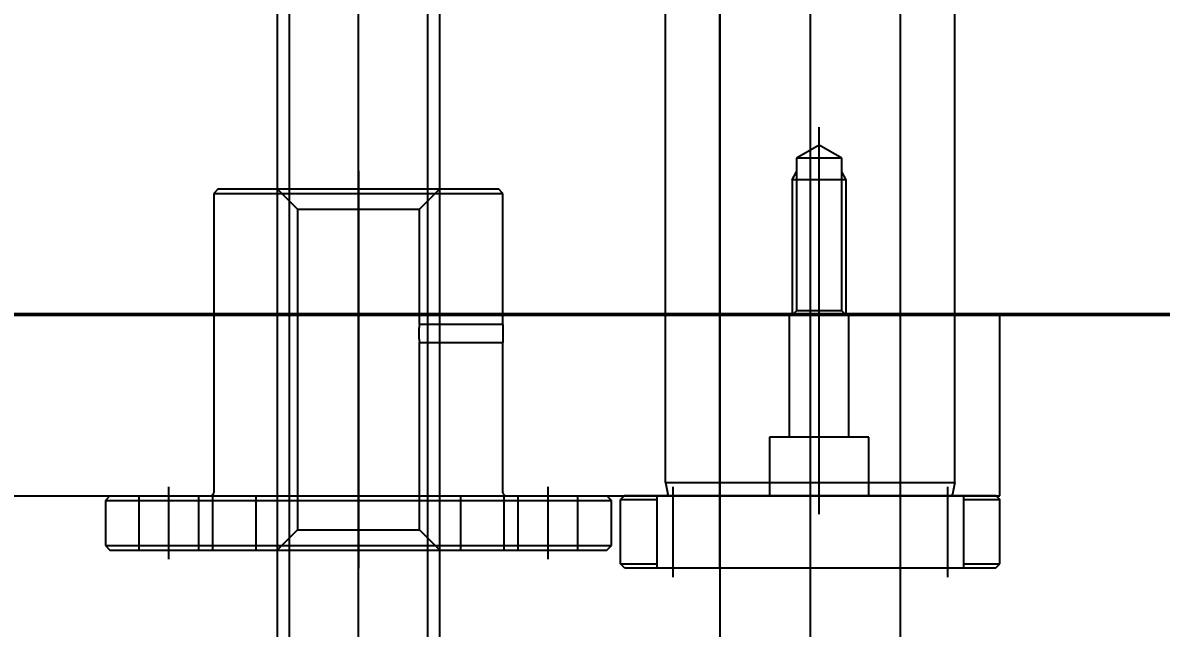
# Model space of a CAD drawing. Header units: inches. Extents: x 0 to 77285, y -118 to 40065.
# Drawn here: x 15428.5 to 15554.5, y 25587.9 to 25654.9 of the extents above; entities that cross this region are included whole.
import ezdxf

# ---------------------------------------------------------------- set-up
doc = ezdxf.new("R2010")
doc.units = ezdxf.units.IN
doc.header["$LTSCALE"] = 5
doc.header["$MEASUREMENT"] = 0
doc.layers.add('A', color=8, linetype='Continuous')
doc.styles.add('SCI', font='')
doc.styles.get('SCI').set_extended_font_data('Gulim')
doc.dimstyles.new('SCH', dxfattribs={"dimtxt": 2.5, "dimasz": 2, "dimexe": 1.25, "dimexo": 0.625, "dimtad": 1, "dimdec": 8, "dimtxsty": 'SCI', "dimcen": 2.5, "dimclrd": 4, "dimclre": 4, "dimclrt": 7, "dimadec": 8, "dimazin": 2, "dimtfac": 1, "dimtdec": 8, "dimtmove": 0, "dimatfit": 3, "dimfxl": 1, "dimarcsym": 0})

# ---------------------------------------------------------------- blocks, each defined once
blk = doc.blocks.new('A$Cc399747e')
at = {"ltscale": 3}
blk.add_line((1817.79, 903.5), (1817.79, 95.5), dxfattribs=at)
for p, q in [((1767.79, 137), (1767.79, 875)), ((1757.79, 871.5), (1757.79, 140.5)), ((1777.79, 140.5), (1777.79, 871.5)), ((1810.15, 147.5), (1810.15, 869.5)), ((1825.44, 147.5), (1825.44, 869.5)), ((1808.79, 868.15), (1808.79, 148.85)), ((1826.79, 148.85), (1826.79, 868.15)), ((1752.59, 673), (1752.59, 683)), ((1767.79, 600), (1767.79, 684)), ((1782.99, 673), (1782.99, 683)), ((1747.29, 682), (1746.79, 681.5)), ((1747.29, 682), (1788.29, 682)), ((1750.82, 674), (1750.82, 682)), ((1757.79, 682), (1757.79, 602)), ((1777.79, 682), (1777.79, 602)), ((1784.76, 674), (1784.76, 682)), ((1788.29, 682), (1788.79, 681.5)), ((1817.79, 638), (1817.79, 682)), ((1750.82, 681.5), (1746.79, 681.5)), ((1746.79, 681.5), (1746.79, 674.4)), ((1788.79, 681.5), (1784.76, 681.5)), ((1788.79, 681.5), (1788.79, 674.4)), ((1796.79, 681), (1796.79, 673)), ((1838.79, 673), (1838.79, 681)), ((1790.29, 680), (1789.79, 679.5)), ((1845.79, 679.5), (1789.79, 679.5)), ((1789.79, 679.5), (1789.79, 674.5)), ((1845.29, 680), (1790.29, 680)), ((1793.49, 680), (1793.49, 674)), ((1800.09, 680), (1800.09, 674)), ((1801.69, 674), (1801.69, 680)), ((1806.46, 680), (1806.46, 674)), ((1808.79, 680), (1811.04, 677.75)), ((1824.54, 677.75), (1826.79, 680)), ((1829.13, 674), (1829.13, 680)), ((1833.89, 680), (1833.89, 674)), ((1835.49, 674), (1835.49, 680)), ((1842.09, 674), (1842.09, 680)), ((1845.79, 679.5), (1845.29, 680)), ((1845.79, 674.5), (1845.79, 679.5)), ((1824.54, 677.75), (1811.04, 677.75)), ((1811.04, 677.75), (1811.04, 656.99)), ((1824.54, 642.25), (1824.54, 677.75)), ((1766.79, 676), (1766.79, 652)), ((1750.82, 674.4), (1746.79, 674.4)), ((1747.19, 674), (1746.79, 674.4)), ((1788.79, 674.4), (1784.76, 674.4)), ((1788.39, 674), (1788.79, 674.4)), ((1845.79, 674.5), (1789.79, 674.5)), ((1789.79, 674.5), (1790.29, 674)), ((1845.29, 674), (1845.79, 674.5)), ((2486.79, 674), (1746.79, 674)), ((1746.79, 674), (1746.79, 654)), ((1747.19, 674), (1788.39, 674)), ((1751.79, 672.51), (1752.04, 673.8)), ((1752.04, 674), (1752.04, 673.8)), ((1761.29, 674), (1761.29, 667.5)), ((1772.29, 667.5), (1772.29, 674)), ((1783.54, 674), (1783.54, 673.8)), ((1783.79, 672.51), (1783.54, 673.8)), ((1845.29, 674), (1790.29, 674)), ((1801.79, 673.6), (1801.79, 656.99)), ((1833.79, 640.5), (1833.79, 673.6)), ((1783.79, 672.51), (1751.79, 672.51)), ((1751.79, 672.51), (1751.79, 602.52)), ((1783.79, 672.51), (1783.79, 602.52)), ((1761.29, 667.5), (1772.29, 667.5)), ((1763.49, 667.5), (1763.49, 654)), ((1770.09, 667.5), (1770.09, 654)), ((1811.04, 657), (1801.79, 657)), ((1766.79, 656), (1766.79, 633.16)), ((2605.79, 654), (1657.79, 654)), ((1746.79, 654), (2486.79, 654)), ((1763.79, 654), (1764.29, 653.5)), ((1763.79, 654), (1763.79, 639)), ((1769.29, 653.5), (1769.79, 654)), ((1769.79, 639), (1769.79, 654)), ((1801.79, 655), (1801.79, 640.5)), ((1801.79, 655), (1811.04, 655)), ((1811.04, 655), (1811.04, 642.25)), ((1764.29, 653.5), (1769.29, 653.5)), ((1764.29, 653.5), (1764.29, 636.6)), ((1769.29, 636.6), (1769.29, 653.5)), ((1811.04, 642.25), (1808.79, 640)), ((1824.54, 642.25), (1811.04, 642.25)), ((1826.79, 640), (1824.54, 642.25)), ((1833.79, 640.5), (1801.79, 640.5)), ((1801.79, 640.5), (1802.29, 640)), ((1833.29, 640), (1833.79, 640.5)), ((1763.79, 639), (1764.29, 638.13)), ((1763.79, 639), (1769.79, 639)), ((1769.79, 639), (1769.29, 638.13)), ((1833.29, 640), (1802.29, 640)), ((1764.29, 636.6), (1766.79, 635.16)), ((1764.29, 636.6), (1769.29, 636.6)), ((1766.79, 635.16), (1769.29, 636.6))]:
    blk.add_line(p, q)
at = {"ltscale": 4}
blk.add_line((2102.29, 653.8), (1657.79, 653.8), dxfattribs=at)
for centre, radius, start, end in [((1801.39, 673.6), 0.4, 0, 90), ((1834.19, 673.6), 0.4, 90, 180), ((1785.82, 656), 16, 356.4167, 3.5827), ((1804.36, 656), 6.75, 351.4824, 8.5163)]:
    blk.add_arc(centre, radius, start, end)
blk = doc.blocks.new('*D366')
at = {"color": 4, "lineweight": -2, "transparency": 16777216}
for p, q in [((12554.65, 23925.55), (12554.65, 28076.14)), ((17979.65, 23925.05), (17979.65, 28076.14)), ((12714.65, 27976.14), (17819.65, 27976.14))]:
    blk.add_line(p, q, dxfattribs=at)
at = {"color": 4, "transparency": 16777216}
for points in [[(12714.65, 28002.81), (12714.65, 27949.48), (12554.65, 27976.14)], [(17819.65, 28002.81), (17819.65, 27949.48), (17979.65, 27976.14)]]:
    blk.add_solid(points, dxfattribs=at)
at = {"layer": 'Defpoints', "color": 0, "transparency": 16777216}
for p in [(17979.65, 27976.14), (12554.65, 23875.55), (17979.65, 23875.05)]:
    blk.add_point(p, dxfattribs=at)
at = {"color": 7, "transparency": 16777216, "insert": (15267.15, 28128.81), "char_height": 200, "attachment_point": 5, "style": 'SCI'}
blk.add_mtext('5425', dxfattribs=at)
blk = doc.blocks.new('*D367')
at = {"color": 4, "lineweight": -2, "transparency": 16777216}
for p, q in [((12554.65, 23925.55), (12554.65, 29140.68)), ((21064.65, 23433.05), (21064.65, 29140.68)), ((12714.65, 29040.68), (20904.65, 29040.68))]:
    blk.add_line(p, q, dxfattribs=at)
at = {"color": 4, "transparency": 16777216}
for points in [[(12714.65, 29067.34), (12714.65, 29014.01), (12554.65, 29040.68)], [(20904.65, 29067.34), (20904.65, 29014.01), (21064.65, 29040.68)]]:
    blk.add_solid(points, dxfattribs=at)
at = {"layer": 'Defpoints', "color": 0, "transparency": 16777216}
for p in [(21064.65, 29040.68), (12554.65, 23875.55), (21064.65, 23383.05)]:
    blk.add_point(p, dxfattribs=at)
at = {"color": 7, "transparency": 16777216, "insert": (16809.65, 29193.47), "char_height": 200, "attachment_point": 5, "style": 'SCI'}
blk.add_mtext('8510', dxfattribs=at)
blk = doc.blocks.new('*D374')
at = {"color": 4, "lineweight": -2, "transparency": 16777216}
for p, q in [((12554.65, 23925.55), (12554.65, 30215.88)), ((37924.65, 23433.05), (37924.65, 30215.88)), ((12714.65, 30115.88), (37764.65, 30115.88))]:
    blk.add_line(p, q, dxfattribs=at)
at = {"color": 4, "transparency": 16777216}
for points in [[(12714.65, 30142.54), (12714.65, 30089.21), (12554.65, 30115.88)], [(37764.65, 30142.54), (37764.65, 30089.21), (37924.65, 30115.88)]]:
    blk.add_solid(points, dxfattribs=at)
at = {"layer": 'Defpoints', "color": 0, "transparency": 16777216}
for p in [(37924.65, 30115.88), (12554.65, 23875.55), (37924.65, 23383.05)]:
    blk.add_point(p, dxfattribs=at)
at = {"color": 7, "transparency": 16777216, "insert": (25239.65, 30268.54), "char_height": 200, "attachment_point": 5, "style": 'SCI'}
blk.add_mtext('25370', dxfattribs=at)

msp = doc.modelspace()

# ---------------------------------------------------------------- block references
at = {"layer": 'A', "rotation": 180}
msp.add_blockref('A$Cc399747e', (17283.44187244, 26276.55060516), dxfattribs=at)

# ---------------------------------------------------------------- dimensions: what is measured, and where the dimension line sits
for base, p2, picture, middle in [((37924.649780898, 30115.8761734788), (37924.649780898, 23383.0504762948), '*D374', (25239.649780898, 30268.5392893244)), ((21064.649780898, 29040.6754827387), (21064.649780898, 23383.0504762948), '*D367', (16809.649780898, 29193.4717543765)), ((17979.649780898, 27976.1433020648), (17979.649780898, 23875.0504762948), '*D366', (15267.149780898, 28128.8064179103))]:
    dim = msp.add_linear_dim(base=base, p1=(12554.649780898, 23875.5504762968), p2=p2, dimstyle='SCH', override={"dimscale": 80})
    dim.commit()
    dim.dimension.update_dxf_attribs({"geometry": picture, "text_midpoint": middle})

doc.saveas('drawing.dxf')
